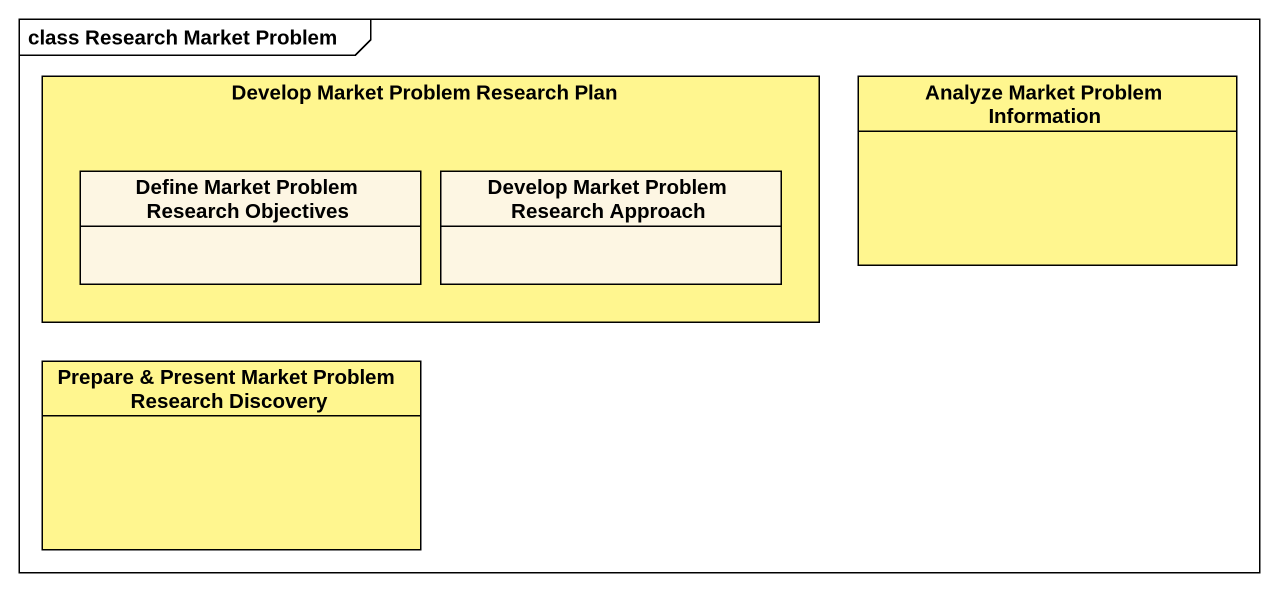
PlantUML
@startuml
mainframe class Research Market Problem
hide circle
hide empty members
rectangle "Develop Market Problem Research Plan" as Develop_Market_Problem #FFF68F {
  class "Define Market Problem Research Objectives" as Define_Market_Problem
  class "Develop Market Problem Research Approach" as Develop_Market_Problem_2
}
class "Analyze Market Problem Information" as Analyze_Market_Problem #FFF68F
class "Prepare & Present Market Problem Research Discovery" as Prepare_Present_Market #FFF68F
@enduml
